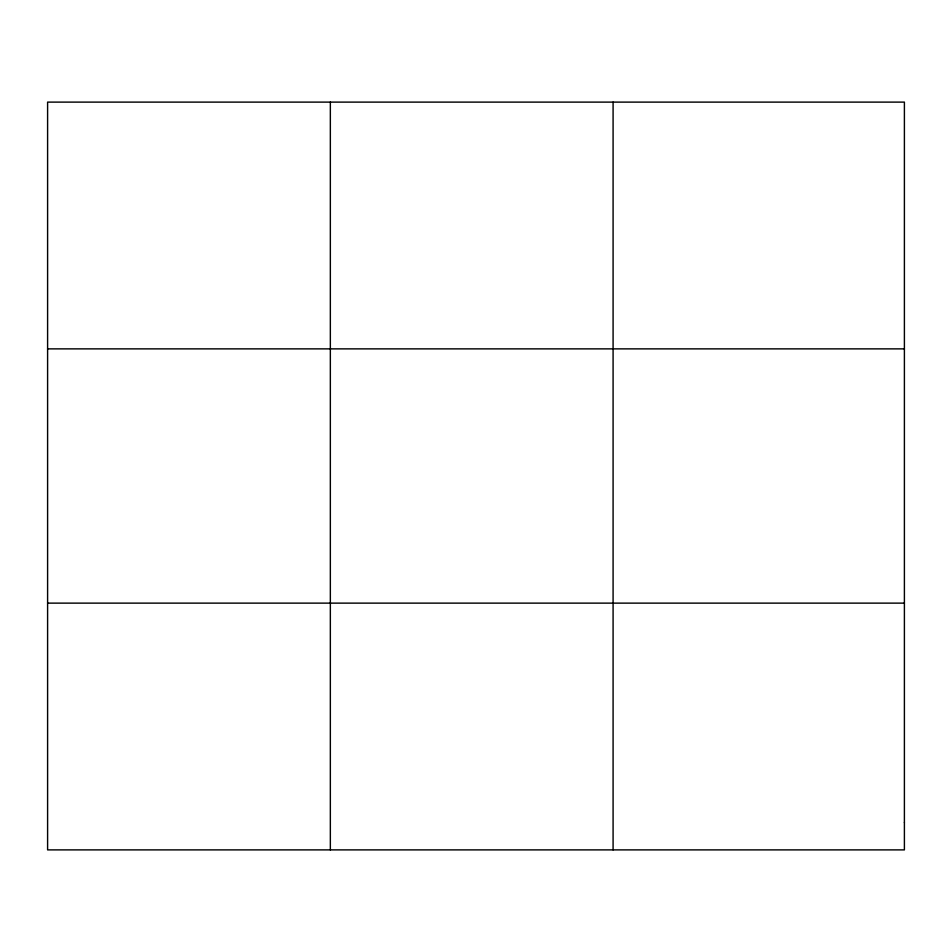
<?xml version="1.0" encoding="UTF-8"?>
<svg xmlns="http://www.w3.org/2000/svg" width="952" height="952" viewBox="0 0 952 952"><rect width="100%" height="100%" fill="white"/><g stroke="black" fill="none" stroke-linecap="round" stroke-linejoin="round"><path stroke-width="1.43" d="M330.344 102.114L330.344 849.886M613.088 102.114L613.088 849.886M47.6 348.872L904.4 348.872M47.6 603.128L904.4 603.128M904.4 822.468L904.4 849.886L47.6 849.886L47.6 102.114L904.4 102.114L904.4 822.468"/></g></svg>
